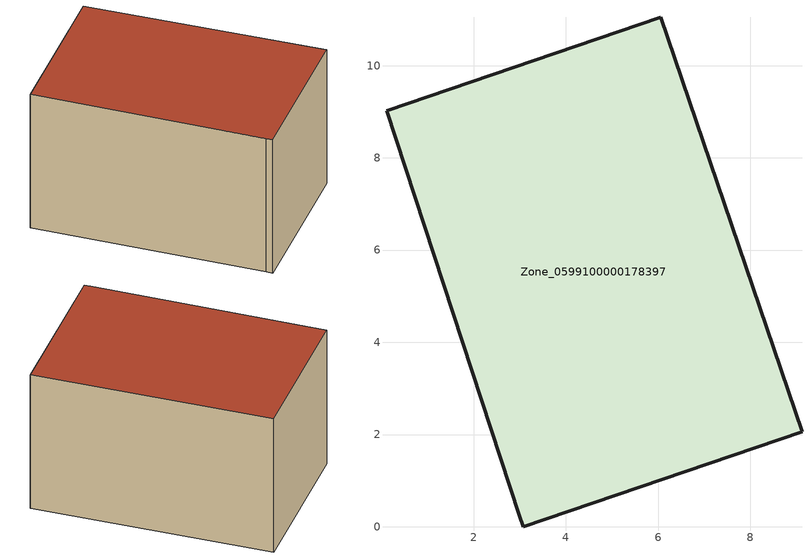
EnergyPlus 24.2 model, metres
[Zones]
Zone_0599100000178397
 floor ground (C_G): 0.11,9.02 6.06,11.05 9.12,2.06 3.08,0 3,0.25 z0
 wall outside (C_F): 3.08,0 9.12,2.06 6.06,11.05 0.11,9.02 3,0.25 3.08,0 z0:5.9
 roof outside (C_R): 9.12,2.06 6.06,11.05 0.11,9.02 3,0.25 3.08,0 z5.9
[BUILDING]
Pand.0599100000178397: North Axis=0; Terrain=City; Loads Convergence Tolerance Value=0.04; Temperature Convergence Tolerance Value=0.4; Solar Distribution=FullExterior; Maximum Number of Warmup Days=25; Minimum Number of Warmup Days=1
[Site:Location]
Rotterdam.The.Hague.AP_ZH_NLD Design_Conditions: Latitude=51.96; Longitude=4.45; Time Zone=1; Elevation=-4.5
[SITE:GROUNDTEMPERATURE:BUILDINGSURFACE]
18, 18, 18, 18, 18, 18, 18, 18, 18, 18, 18, 18
[MATERIAL] Thermal Absorptance=0.9; Solar Absorptance=0.7; Visible Absorptance=0.7
Name | Roughness | Thickness | Conductivity | Density | Specific Heat
G.TC.1946-1964 | MediumSmooth | 0.15 | 1 | 540 | 1210
F.TC.1946-1964 | Rough | 0.3 | 0.857143 | 1920 | 840
R.TC.1946-1964 | MediumRough | 0.2 | 0.235294 | 1500 | 1000
[CONSTRUCTION]
C_G: G.TC.1946-1964
C_F: F.TC.1946-1964
C_R: R.TC.1946-1964
[ZONE]
Zone_0599100000178397: Type=1; Multiplier=1; Ceiling Height=Autocalculate; Volume=Autocalculate; Floor Area=autocalculate; Part of Total Floor Area=Yes
[ZONEINFILTRATION:DESIGNFLOWRATE]
Infil_Zone_0599100000178397: Zone or ZoneList or Space or SpaceList=Zone_0599100000178397; Schedule=AlwaysOn; Design Flow Rate Calculation Method=Flow/Area; Flow Rate per Floor Area=0.003; Constant Term Coefficient=1; Temperature Term Coefficient=0; Velocity Term Coefficient=0; Velocity Squared Term Coefficient=0
[HVACTEMPLATE:ZONE:IDEALLOADSAIRSYSTEM]
Zone_0599100000178397: Maximum Heating Supply Air Temperature=50; Minimum Cooling Supply Air Temperature=13; Maximum Heating Supply Air Humidity Ratio=0.0156; Minimum Cooling Supply Air Humidity Ratio=0.0077; Heating Limit=NoLimit; Cooling Limit=NoLimit; Dehumidification Control Type=ConstantSensibleHeatRatio; Cooling Sensible Heat Ratio=0.7; Dehumidification Setpoint=60; Humidification Control Type=None; Humidification Setpoint=30; Outdoor Air Method=None; Outdoor Air Flow Rate per Person=0.00944; Outdoor Air Flow Rate per Zone Floor Area=0; Outdoor Air Flow Rate per Zone=0; Demand Controlled Ventilation Type=None; Outdoor Air Economizer Type=NoEconomizer; Heat Recovery Type=None; Sensible Heat Recovery Effectiveness=0.7; Latent Heat Recovery Effectiveness=0.65
[ZONECONTROL:THERMOSTAT]
ThermostatControl_Zone_0599100000178397: Zone or ZoneList=Zone_0599100000178397; Control Type Schedule=DualSetpointControlType; Control 1=Thermostat_Zone_0599100000178397; Temperature Difference Between Cutout And Setpoint=0
[THERMOSTATSETPOINT:DUALSETPOINT]
Thermostat_Zone_0599100000178397: Heating Setpoint Temperature Schedule=HeatingSetpoint_Zone_0599100000178397; Cooling Setpoint Temperature Schedule=CoolingSetpoint_Zone_0599100000178397
[SCHEDULE:COMPACT]
HeatingSetpoint_Zone_0599100000178397: Through: 12/31, For: AllDays, Until: 24:00, 21
CoolingSetpoint_Zone_0599100000178397: Through: 12/31, For: AllDays, Until: 24:00, 24
DualSetpointControlType: Through: 12/31, For: AllDays, Until: 24:00, 4
AlwaysOn: Through: 12/31, For: AllDays, Until: 24:00, 1
